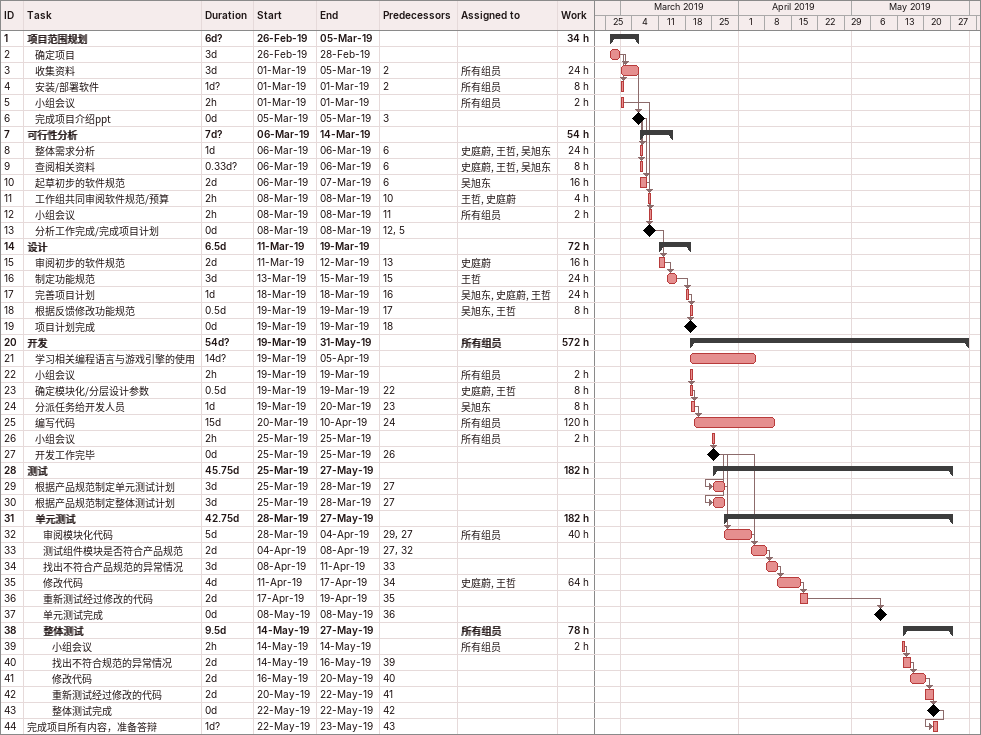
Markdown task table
| ID | Level | Task | Duration | Start | Finish | Predecessors | Resources | Work (h) |
|---|---|---|---|---|---|---|---|---|
| 1 | 1 | **项目范围规划** | 6d? | 2019-02-26 | 2019-03-05 |  |  | 34 |
| 2 | 2 | 确定项目 | 3d | 2019-02-26 | 2019-02-28 |  |  |  |
| 3 | 2 | 收集资料 | 3d | 2019-03-01 | 2019-03-05 | 2 | 所有组员 | 24 |
| 4 | 2 | 安装/部署软件 | 1d? | 2019-03-01 | 2019-03-01 | 2 | 所有组员 | 8 |
| 5 | 2 | 小组会议 | 2h | 2019-03-01 | 2019-03-01 |  | 所有组员 | 2 |
| 6 | 2 | 完成项目介绍ppt | 0d | 2019-03-05 | 2019-03-05 | 3 |  |  |
| 7 | 1 | **可行性分析** | 7d? | 2019-03-06 | 2019-03-14 |  |  | 54 |
| 8 | 2 | 整体需求分析 | 1d | 2019-03-06 | 2019-03-06 | 6 | 史庭蔚, 王哲, 吴旭东 | 24 |
| 9 | 2 | 查阅相关资料 | 0.33d? | 2019-03-06 | 2019-03-06 | 6 | 史庭蔚, 王哲, 吴旭东 | 8 |
| 10 | 2 | 起草初步的软件规范 | 2d | 2019-03-06 | 2019-03-07 | 6 | 吴旭东 | 16 |
| 11 | 2 | 工作组共同审阅软件规范/预算 | 2h | 2019-03-08 | 2019-03-08 | 10 | 王哲, 史庭蔚 | 4 |
| 12 | 2 | 小组会议 | 2h | 2019-03-08 | 2019-03-08 | 11 | 所有组员 | 2 |
| 13 | 2 | 分析工作完成/完成项目计划 | 0d | 2019-03-08 | 2019-03-08 | 12, 5 |  |  |
| 14 | 1 | **设计** | 6.5d | 2019-03-11 | 2019-03-19 |  |  | 72 |
| 15 | 2 | 审阅初步的软件规范 | 2d | 2019-03-11 | 2019-03-12 | 13 | 史庭蔚 | 16 |
| 16 | 2 | 制定功能规范 | 3d | 2019-03-13 | 2019-03-15 | 15 | 王哲 | 24 |
| 17 | 2 | 完善项目计划 | 1d | 2019-03-18 | 2019-03-18 | 16 | 吴旭东, 史庭蔚, 王哲 | 24 |
| 18 | 2 | 根据反馈修改功能规范 | 0.5d | 2019-03-19 | 2019-03-19 | 17 | 吴旭东, 王哲 | 8 |
| 19 | 2 | 项目计划完成 | 0d | 2019-03-19 | 2019-03-19 | 18 |  |  |
| 20 | 1 | **开发** | 54d? | 2019-03-19 | 2019-05-31 |  | 所有组员 | 572 |
| 21 | 2 | 学习相关编程语言与游戏引擎的使用 | 14d? | 2019-03-19 | 2019-04-05 |  |  |  |
| 22 | 2 | 小组会议 | 2h | 2019-03-19 | 2019-03-19 |  | 所有组员 | 2 |
| 23 | 2 | 确定模块化/分层设计参数 | 0.5d | 2019-03-19 | 2019-03-19 | 22 | 史庭蔚, 王哲 | 8 |
| 24 | 2 | 分派任务给开发人员 | 1d | 2019-03-19 | 2019-03-20 | 23 | 吴旭东 | 8 |
| 25 | 2 | 编写代码 | 15d | 2019-03-20 | 2019-04-10 | 24 | 所有组员 | 120 |
| 26 | 2 | 小组会议 | 2h | 2019-03-25 | 2019-03-25 |  | 所有组员 | 2 |
| 27 | 2 | 开发工作完毕 | 0d | 2019-03-25 | 2019-03-25 | 26 |  |  |
| 28 | 1 | **测试** | 45.75d | 2019-03-25 | 2019-05-27 |  |  | 182 |
| 29 | 2 | 根据产品规范制定单元测试计划 | 3d | 2019-03-25 | 2019-03-28 | 27 |  |  |
| 30 | 2 | 根据产品规范制定整体测试计划 | 3d | 2019-03-25 | 2019-03-28 | 27 |  |  |
| 31 | 2 | **单元测试** | 42.75d | 2019-03-28 | 2019-05-27 |  |  | 182 |
| 32 | 3 | 审阅模块化代码 | 5d | 2019-03-28 | 2019-04-04 | 29, 27 | 所有组员 | 40 |
| 33 | 3 | 测试组件模块是否符合产品规范 | 2d | 2019-04-04 | 2019-04-08 | 27, 32 |  |  |
| 34 | 3 | 找出不符合产品规范的异常情况 | 3d | 2019-04-08 | 2019-04-11 | 33 |  |  |
| 35 | 3 | 修改代码 | 4d | 2019-04-11 | 2019-04-17 | 34 | 史庭蔚, 王哲 | 64 |
| 36 | 3 | 重新测试经过修改的代码 | 2d | 2019-04-17 | 2019-04-19 | 35 |  |  |
| 37 | 3 | 单元测试完成 | 0d | 2019-05-08 | 2019-05-08 | 36 |  |  |
| 38 | 3 | **整体测试** | 9.5d | 2019-05-14 | 2019-05-27 |  | 所有组员 | 78 |
| 39 | 4 | 小组会议 | 2h | 2019-05-14 | 2019-05-14 |  | 所有组员 | 2 |
| 40 | 4 | 找出不符合规范的异常情况 | 2d | 2019-05-14 | 2019-05-16 | 39 |  |  |
| 41 | 4 | 修改代码 | 2d | 2019-05-16 | 2019-05-20 | 40 |  |  |
| 42 | 4 | 重新测试经过修改的代码 | 2d | 2019-05-20 | 2019-05-22 | 41 |  |  |
| 43 | 4 | 整体测试完成 | 0d | 2019-05-22 | 2019-05-22 | 42 |  |  |
| 44 | 1 | 完成项目所有内容，准备答辩 | 1d? | 2019-05-22 | 2019-05-23 | 43 |  |  |
